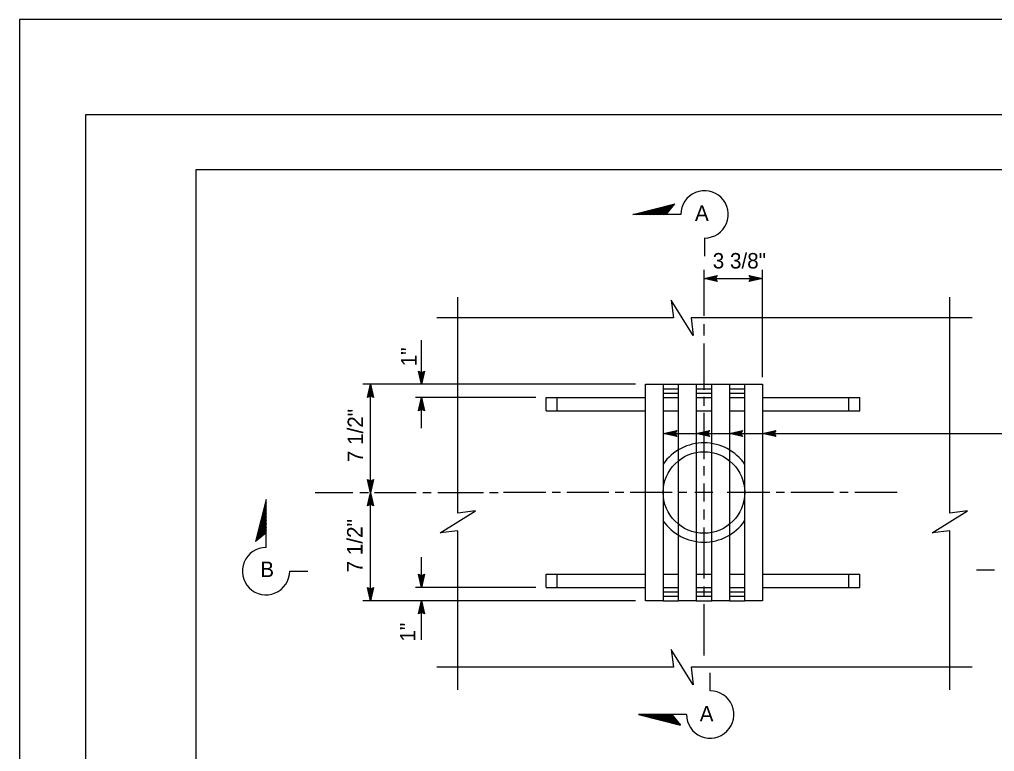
# Model space of a CAD drawing. Extents: x -894 to 866, y -472 to 714.
# Drawn here: x -894 to -452.6, y 382 to 713.6 of the extents above; entities that cross this region are included whole.
import ezdxf

# ---------------------------------------------------------------- set-up
doc = ezdxf.new("R2010")
doc.units = 0
for name, color, linetype in [('22 Misc Cnst Det', 7, 'Continuous'), ('56 Stage 3 Anno', 7, 'Continuous'), ('57 Undefined', 7, 'Continuous'), ('60 Nongeo Data', 7, 'Continuous'), ('border_PLOTTING-ELEMENTS', 7, 'Continuous'), ('border_rw_22x34_Cut_Lines', 7, 'Continuous'), ('border_SHEET', 7, 'Continuous')]:
    doc.layers.add(name, color=color, linetype=linetype)

msp = doc.modelspace()

# ---------------------------------------------------------------- linework, layer by layer
at = {"layer": '22 Misc Cnst Det'}
for p, q in [((-616.32, 625.32), (-597.37, 630.15)), ((-614.76, 625.32), (-597.77, 629.65)), ((-613.2, 625.32), (-598.18, 629.15)), ((-611.64, 625.32), (-598.58, 628.65)), ((-610.09, 625.32), (-598.99, 628.15)), ((-608.53, 625.32), (-599.4, 627.65)), ((-606.97, 625.32), (-599.8, 627.15)), ((-601.28, 625.32), (-597.37, 630.15)), ((-594.61, 625.32), (-616.32, 625.32)), ((-605.41, 625.32), (-600.21, 626.65)), ((-603.85, 625.32), (-600.61, 626.15)), ((-602.29, 625.32), (-601.02, 625.65)), ((-583.9, 614.61), (-583.9, 606.45)), ((-782.44, 496.16), (-787.27, 477.21)), ((-782.44, 494.6), (-786.77, 477.62)), ((-782.44, 474.46), (-782.44, 496.16)), ((-782.44, 493.05), (-786.27, 478.02)), ((-782.44, 491.49), (-785.77, 478.43)), ((-782.44, 489.93), (-785.27, 478.84)), ((-782.44, 488.37), (-784.77, 479.24)), ((-782.44, 486.81), (-784.27, 479.65)), ((-782.44, 485.25), (-783.77, 480.05)), ((-782.44, 483.7), (-783.27, 480.46)), ((-782.44, 482.14), (-782.77, 480.86)), ((-782.44, 481.13), (-787.27, 477.21)), ((-771.72, 463.74), (-763.57, 463.74)), ((-452.62, 464.16), (-460.77, 464.16)), ((-581.36, 409.53), (-581.36, 417.68)), ((-613.78, 398.82), (-594.83, 393.98)), ((-592.07, 398.82), (-613.78, 398.82)), ((-612.22, 398.82), (-595.24, 394.49)), ((-610.66, 398.82), (-595.64, 394.99)), ((-609.11, 398.82), (-596.05, 395.49)), ((-607.55, 398.82), (-596.45, 395.99)), ((-605.99, 398.82), (-596.86, 396.49)), ((-604.43, 398.82), (-597.26, 396.99)), ((-602.87, 398.82), (-597.67, 397.49)), ((-601.31, 398.82), (-598.08, 397.99)), ((-599.75, 398.82), (-598.48, 398.49)), ((-598.74, 398.82), (-594.83, 393.98))]:
    msp.add_line(p, q, dxfattribs=at)
for centre, start, end in [((-583.9, 625.32), 269.9995, 180), ((-782.44, 463.74), 90, 0.0005), ((-581.36, 398.82), 180, 90.0005)]:
    msp.add_arc(centre, 10.72, start, end, dxfattribs=at)
at = {"layer": '56 Stage 3 Anno'}
for p, q in [((-584.13, 579.36), (-584.13, 600.19)), ((-584.13, 596.3), (-578.13, 597.63)), ((-584.13, 596.3), (-557.67, 596.3)), ((-578.13, 594.96), (-584.13, 596.3)), ((-584.13, 596.3), (-584.13, 596.3)), ((-578.35, 595.31), (-582.75, 596.3)), ((-582.74, 596.3), (-578.37, 597.27)), ((-581.37, 596.3), (-578.55, 596.92)), ((-578.58, 595.67), (-581.37, 596.3)), ((-579.99, 596.3), (-578.78, 596.56)), ((-578.76, 596.02), (-579.99, 596.3)), ((-578.13, 597.63), (-578.93, 596.3)), ((-578.93, 596.3), (-578.13, 594.96)), ((-578.13, 597.63), (-578.13, 597.63)), ((-562.87, 596.3), (-563.67, 597.64)), ((-563.67, 597.64), (-563.67, 597.64)), ((-563.67, 597.64), (-557.67, 596.3)), ((-557.67, 596.3), (-563.67, 594.97)), ((-563.67, 594.97), (-562.87, 596.3)), ((-563.45, 597.28), (-559.05, 596.3)), ((-559.06, 596.29), (-563.43, 595.33)), ((-560.43, 596.3), (-563.25, 595.67)), ((-563.22, 596.92), (-560.43, 596.3)), ((-563.04, 596.58), (-561.81, 596.3)), ((-561.81, 596.3), (-563.02, 596.03)), ((-557.67, 551.59), (-557.67, 600.19)), ((-557.67, 596.3), (-557.67, 596.3)), ((-578.13, 594.96), (-578.13, 594.96)), ((-563.67, 594.97), (-563.67, 594.97)), ((-584.13, 570.47), (-584.13, 575.61)), ((-712.08, 548.35), (-712.08, 568.32)), ((-712.08, 548.35), (-713.41, 554.35)), ((-713.41, 554.35), (-713.41, 554.35)), ((-713.41, 554.35), (-712.08, 553.55)), ((-712.09, 549.74), (-713.06, 554.12)), ((-712.08, 551.12), (-712.71, 553.94)), ((-712.08, 552.5), (-712.35, 553.71)), ((-712.08, 553.55), (-710.74, 554.35)), ((-710.74, 554.35), (-712.08, 548.35)), ((-711.1, 554.14), (-712.08, 549.73)), ((-711.46, 553.9), (-712.08, 551.12)), ((-711.81, 553.73), (-712.08, 552.5)), ((-710.74, 554.35), (-710.74, 554.35)), ((-615.21, 548.35), (-738.57, 548.35)), ((-736.45, 542.35), (-735.11, 548.35)), ((-735.11, 499.27), (-735.11, 548.35)), ((-735.11, 548.35), (-735.11, 548.35)), ((-735.11, 548.35), (-733.78, 542.35)), ((-712.08, 548.35), (-712.08, 548.35)), ((-735.11, 543.15), (-736.45, 542.35)), ((-736.1, 542.57), (-735.12, 546.97)), ((-735.74, 542.8), (-735.12, 545.59)), ((-735.39, 542.98), (-735.12, 544.21)), ((-735.12, 545.59), (-734.49, 542.76)), ((-735.12, 544.21), (-734.85, 543)), ((-735.11, 546.96), (-734.14, 542.59)), ((-733.78, 542.35), (-735.11, 543.15)), ((-736.45, 542.35), (-736.45, 542.35)), ((-733.78, 542.35), (-733.78, 542.35)), ((-660.29, 542.35), (-714.78, 542.35)), ((-713.42, 536.35), (-712.08, 542.35)), ((-713.07, 536.57), (-712.09, 540.97)), ((-712.71, 536.8), (-712.09, 539.59)), ((-712.09, 539.59), (-711.46, 536.76)), ((-712.08, 528.47), (-712.08, 542.35)), ((-712.08, 542.35), (-712.08, 542.35)), ((-712.08, 542.35), (-710.75, 536.35)), ((-712.08, 540.96), (-711.11, 536.59)), ((-712.08, 537.15), (-713.42, 536.35)), ((-713.42, 536.35), (-713.42, 536.35)), ((-712.36, 536.98), (-712.09, 538.21)), ((-712.09, 538.21), (-711.82, 537)), ((-710.75, 536.35), (-712.08, 537.15)), ((-710.75, 536.35), (-710.75, 536.35)), ((-602.43, 526.03), (-596.43, 527.36)), ((-602.43, 526.03), (-587.67, 526.03)), ((-596.43, 524.69), (-602.43, 526.03)), ((-602.43, 526.03), (-602.43, 526.03)), ((-596.65, 525.05), (-601.05, 526.03)), ((-601.04, 526.03), (-596.66, 527)), ((-599.67, 526.03), (-596.84, 526.66)), ((-596.88, 525.41), (-599.67, 526.03)), ((-598.28, 526.03), (-597.08, 526.3)), ((-597.06, 525.75), (-598.28, 526.03)), ((-596.43, 527.36), (-597.23, 526.03)), ((-597.23, 526.03), (-596.43, 524.69)), ((-596.43, 527.36), (-596.43, 527.36)), ((-587.67, 526.03), (-581.67, 527.36)), ((-587.67, 526.03), (-572.67, 526.03)), ((-581.67, 524.69), (-587.67, 526.03)), ((-587.67, 526.03), (-587.67, 526.03)), ((-581.88, 525.05), (-586.29, 526.03)), ((-586.27, 526.03), (-581.9, 527)), ((-584.9, 526.03), (-582.08, 526.66)), ((-582.12, 525.41), (-584.9, 526.03)), ((-583.52, 526.03), (-582.31, 526.3)), ((-582.29, 525.75), (-583.52, 526.03)), ((-581.67, 527.36), (-582.47, 526.03)), ((-582.47, 526.03), (-581.67, 524.69)), ((-581.67, 527.36), (-581.67, 527.36)), ((-572.67, 526.03), (-566.67, 527.36)), ((-572.67, 526.03), (-557.67, 526.03)), ((-566.67, 524.69), (-572.67, 526.03)), ((-572.67, 526.03), (-572.67, 526.03)), ((-566.88, 525.05), (-571.29, 526.03)), ((-571.27, 526.03), (-566.9, 527)), ((-569.9, 526.03), (-567.08, 526.66)), ((-567.12, 525.41), (-569.9, 526.03)), ((-568.52, 526.03), (-567.31, 526.3)), ((-567.29, 525.75), (-568.52, 526.03)), ((-566.67, 527.36), (-567.47, 526.03)), ((-567.47, 526.03), (-566.67, 524.69)), ((-566.67, 527.36), (-566.67, 527.36)), ((-557.67, 526.03), (-551.67, 527.36)), ((-551.67, 524.69), (-557.67, 526.03)), ((-557.67, 526.03), (-557.67, 526.03)), ((-557.67, 526.03), (-447.2, 526.03)), ((-551.88, 525.05), (-556.29, 526.03)), ((-556.27, 526.03), (-551.9, 527)), ((-554.9, 526.03), (-552.08, 526.66)), ((-552.12, 525.41), (-554.9, 526.03)), ((-553.52, 526.03), (-552.31, 526.3)), ((-552.29, 525.75), (-553.52, 526.03)), ((-551.67, 527.36), (-552.47, 526.03)), ((-552.47, 526.03), (-551.67, 524.69)), ((-551.67, 527.36), (-551.67, 527.36)), ((-596.43, 524.69), (-596.43, 524.69)), ((-581.67, 524.69), (-581.67, 524.69)), ((-566.67, 524.69), (-566.67, 524.69)), ((-551.67, 524.69), (-551.67, 524.69)), ((-735.11, 499.27), (-736.44, 505.27)), ((-736.44, 505.27), (-736.44, 505.27)), ((-736.44, 505.27), (-735.11, 504.47)), ((-735.12, 500.66), (-736.09, 505.03)), ((-735.11, 502.03), (-735.74, 504.85)), ((-735.11, 503.41), (-735.38, 504.62)), ((-735.11, 504.47), (-733.77, 505.27)), ((-733.77, 505.27), (-735.11, 499.27)), ((-734.13, 505.05), (-735.11, 500.65)), ((-734.49, 504.82), (-735.11, 502.03)), ((-734.84, 504.64), (-735.11, 503.41)), ((-733.77, 505.27), (-733.77, 505.27)), ((-584.15, 503.39), (-584.15, 495.34)), ((-743.2, 499.27), (-760.13, 499.27)), ((-736.06, 499.27), (-740.03, 499.27)), ((-736.45, 493.27), (-735.11, 499.27)), ((-735.11, 450.35), (-735.11, 499.27)), ((-735.11, 499.27), (-735.11, 499.27)), ((-735.11, 499.27), (-735.11, 499.27)), ((-735.11, 499.27), (-733.78, 493.27)), ((-714.42, 499.27), (-733.28, 499.27)), ((-707.67, 499.27), (-711.44, 499.27)), ((-684.04, 499.27), (-704.69, 499.27)), ((-677.29, 499.27), (-681.26, 499.27)), ((-580.19, 499.36), (-588.24, 499.36)), ((-736.1, 493.48), (-735.12, 497.89)), ((-735.74, 493.72), (-735.12, 496.5)), ((-735.39, 493.89), (-735.12, 495.12)), ((-735.12, 496.5), (-734.49, 493.68)), ((-735.12, 495.12), (-734.85, 493.91)), ((-735.11, 497.88), (-734.14, 493.5)), ((-735.11, 494.07), (-736.45, 493.27)), ((-736.45, 493.27), (-736.45, 493.27)), ((-733.78, 493.27), (-735.11, 494.07)), ((-733.78, 493.27), (-733.78, 493.27)), ((-712.08, 456.35), (-712.08, 470.09)), ((-712.08, 456.35), (-713.41, 462.35)), ((-713.41, 462.35), (-713.41, 462.35)), ((-713.41, 462.35), (-712.08, 461.55)), ((-712.09, 457.74), (-713.06, 462.12)), ((-712.08, 459.12), (-712.71, 461.94)), ((-712.08, 460.5), (-712.35, 461.71)), ((-712.08, 461.55), (-710.74, 462.35)), ((-710.74, 462.35), (-712.08, 456.35)), ((-711.1, 462.14), (-712.08, 457.73)), ((-711.46, 461.9), (-712.08, 459.12)), ((-711.81, 461.73), (-712.08, 460.5)), ((-710.74, 462.35), (-710.74, 462.35)), ((-735.11, 450.35), (-736.44, 456.35)), ((-736.44, 456.35), (-736.44, 456.35)), ((-736.44, 456.35), (-735.11, 455.55)), ((-735.12, 451.74), (-736.09, 456.12)), ((-735.11, 453.12), (-735.74, 455.94)), ((-735.11, 454.5), (-735.38, 455.71)), ((-735.11, 455.55), (-733.77, 456.35)), ((-733.77, 456.35), (-735.11, 450.35)), ((-734.13, 456.14), (-735.11, 451.73)), ((-734.49, 455.9), (-735.11, 453.12)), ((-734.84, 455.73), (-735.11, 454.5)), ((-733.77, 456.35), (-733.77, 456.35)), ((-660.29, 456.35), (-714.78, 456.35)), ((-712.08, 456.35), (-712.08, 456.35)), ((-615.21, 450.35), (-738.57, 450.35)), ((-735.11, 450.35), (-735.11, 450.35)), ((-713.42, 444.35), (-712.08, 450.35)), ((-712.08, 432.6), (-712.08, 450.35)), ((-712.08, 450.35), (-712.08, 450.35)), ((-712.08, 450.35), (-710.75, 444.35)), ((-713.07, 444.57), (-712.09, 448.97)), ((-712.71, 444.8), (-712.09, 447.59)), ((-712.36, 444.98), (-712.09, 446.21)), ((-712.09, 447.59), (-711.46, 444.76)), ((-712.09, 446.21), (-711.82, 445)), ((-712.08, 448.96), (-711.11, 444.59)), ((-712.08, 445.15), (-713.42, 444.35)), ((-713.42, 444.35), (-713.42, 444.35)), ((-710.75, 444.35), (-712.08, 445.15)), ((-710.75, 444.35), (-710.75, 444.35))]:
    msp.add_line(p, q, dxfattribs=at)
for points in [[(-584.15, 566.88), (-584.15, 545.88)], [(-584.15, 542.73), (-584.15, 538.53)], [(-584.15, 535.38), (-584.15, 514.38)], [(-584.15, 511.23), (-584.15, 507.03)], [(-655.82, 499.36), (-674.91, 499.36)], [(-649.13, 499.36), (-652.95, 499.36)], [(-627.17, 499.36), (-646.27, 499.36)], [(-620.49, 499.36), (-624.31, 499.36)], [(-598.53, 499.36), (-617.63, 499.36)], [(-591.85, 499.36), (-595.67, 499.36)], [(-576.51, 499.36), (-576.51, 499.36)], [(-554.39, 499.36), (-573.63, 499.36)], [(-547.66, 499.36), (-551.51, 499.36)], [(-525.54, 499.36), (-544.77, 499.36)], [(-518.81, 499.36), (-522.65, 499.36)], [(-496.69, 499.36), (-515.92, 499.36)], [(-584.15, 491.7), (-584.15, 487.05)], [(-584.15, 483.57), (-584.15, 460.34)], [(-584.15, 456.85), (-584.15, 452.2)], [(-584.15, 448.72), (-584.15, 425.49)]]:
    msp.add_lwpolyline(points, dxfattribs=at)
at = {"layer": '60 Nongeo Data'}
for p, q in [((-695.52, 490.05), (-695.52, 587.76)), ((-472.78, 490.05), (-472.78, 587.76)), ((-588.99, 570.51), (-598.99, 586.51)), ((-598.99, 586.51), (-597.99, 578.51)), ((-597.99, 578.51), (-705.16, 578.51)), ((-589.99, 578.51), (-588.99, 570.51)), ((-462.77, 578.51), (-589.99, 578.51)), ((-610.67, 450.35), (-610.67, 548.35)), ((-610.67, 548.35), (-602.67, 548.35)), ((-602.67, 548.35), (-602.67, 450.35)), ((-602.67, 548.35), (-595.67, 548.35)), ((-595.67, 450.35), (-595.67, 548.35)), ((-595.67, 548.35), (-587.67, 548.35)), ((-587.67, 548.35), (-587.67, 450.35)), ((-587.67, 548.35), (-580.67, 548.35)), ((-580.67, 450.35), (-580.67, 548.35)), ((-580.67, 548.35), (-572.67, 548.35)), ((-572.67, 548.35), (-572.67, 450.35)), ((-572.67, 548.35), (-565.67, 548.35)), ((-565.67, 450.35), (-565.67, 548.35)), ((-565.67, 548.35), (-557.67, 548.35)), ((-557.67, 548.35), (-557.67, 450.35)), ((-602.67, 546.35), (-595.67, 546.35)), ((-602.67, 544.35), (-595.67, 544.35)), ((-587.67, 546.35), (-580.67, 546.35)), ((-587.67, 544.35), (-580.67, 544.35)), ((-572.67, 546.35), (-565.67, 546.35)), ((-572.67, 544.35), (-565.67, 544.35)), ((-655.63, 542.35), (-610.67, 542.35)), ((-655.63, 536.35), (-655.63, 542.35)), ((-650.63, 536.35), (-650.63, 542.35)), ((-602.67, 542.35), (-595.67, 542.35)), ((-602.67, 542.35), (-595.67, 542.35)), ((-587.67, 542.35), (-580.67, 542.35)), ((-587.67, 542.35), (-580.67, 542.35)), ((-572.67, 542.35), (-565.67, 542.35)), ((-572.67, 542.35), (-565.67, 542.35)), ((-557.67, 542.35), (-513.55, 542.35)), ((-518.55, 536.35), (-518.55, 542.35)), ((-513.55, 536.35), (-513.55, 542.35)), ((-655.63, 536.35), (-610.67, 536.35)), ((-602.67, 536.35), (-595.67, 536.35)), ((-587.67, 536.35), (-580.67, 536.35)), ((-572.67, 536.35), (-565.67, 536.35)), ((-557.67, 536.35), (-513.55, 536.35)), ((-703.52, 481.05), (-687.52, 491.05)), ((-687.52, 491.05), (-695.52, 490.05)), ((-480.78, 481.05), (-464.78, 491.05)), ((-464.78, 491.05), (-472.78, 490.05)), ((-695.52, 482.05), (-703.52, 481.05)), ((-695.52, 410.03), (-695.52, 482.05)), ((-472.78, 482.05), (-480.78, 481.05)), ((-472.78, 410.03), (-472.78, 482.05)), ((-655.63, 462.35), (-610.67, 462.35)), ((-655.63, 456.35), (-655.63, 462.35)), ((-650.63, 456.35), (-650.63, 462.35)), ((-602.67, 462.35), (-595.67, 462.35)), ((-587.67, 462.35), (-580.67, 462.35)), ((-572.67, 462.35), (-565.67, 462.35)), ((-557.67, 462.35), (-513.55, 462.35)), ((-518.55, 456.35), (-518.55, 462.35)), ((-513.55, 456.35), (-513.55, 462.35)), ((-655.63, 456.35), (-610.67, 456.35)), ((-602.67, 456.35), (-595.67, 456.35)), ((-602.67, 456.35), (-595.67, 456.35)), ((-587.67, 456.35), (-580.67, 456.35)), ((-587.67, 456.35), (-580.67, 456.35)), ((-572.67, 456.35), (-565.67, 456.35)), ((-572.67, 456.35), (-565.67, 456.35)), ((-557.67, 456.35), (-513.55, 456.35)), ((-602.67, 450.35), (-610.67, 450.35)), ((-602.67, 454.35), (-595.67, 454.35)), ((-602.67, 452.35), (-595.67, 452.35)), ((-602.67, 450.35), (-595.67, 450.35)), ((-587.67, 450.35), (-595.67, 450.35)), ((-587.67, 454.35), (-580.67, 454.35)), ((-587.67, 452.35), (-580.67, 452.35)), ((-587.67, 450.35), (-580.67, 450.35)), ((-572.67, 450.35), (-580.67, 450.35)), ((-572.67, 454.35), (-565.67, 454.35)), ((-572.67, 452.35), (-565.67, 452.35)), ((-572.67, 450.35), (-565.67, 450.35)), ((-557.67, 450.35), (-565.67, 450.35)), ((-588.99, 412.22), (-598.99, 428.22)), ((-598.99, 428.22), (-597.99, 420.22)), ((-597.99, 420.22), (-705.16, 420.22)), ((-589.99, 420.22), (-588.99, 412.22)), ((-462.77, 420.22), (-589.99, 420.22))]:
    msp.add_line(p, q, dxfattribs=at)
msp.add_circle((-584.17, 499.35), 18.46, dxfattribs=at)
for start, end in [(34.378, 145.046), (214.5014, 324.9911)]:
    msp.add_arc((-584.17, 499.35), 22.5, start, end, dxfattribs=at)
at = {"layer": 'border_PLOTTING-ELEMENTS'}
for points in [[(-894.04, -472.44), (865.96, -472.44), (865.96, 713.56), (-894.04, 713.56)], [(-864.04, 670.56), (835.96, 670.56), (835.96, -429.44), (-864.04, -429.44)]]:
    msp.add_lwpolyline(points, close=True, dxfattribs=at)
at = {"layer": 'border_rw_22x34_Cut_Lines'}
msp.add_lwpolyline([(-864.04, 670.56), (835.96, 670.56), (835.96, -429.44), (-864.04, -429.44)], close=True, dxfattribs=at)
at = {"layer": 'border_SHEET'}
for p, q in [((-814.04, 645.56), (810.96, 645.56)), ((-814.04, -404.44), (-814.04, 645.56))]:
    msp.add_line(p, q, dxfattribs=at)

# ---------------------------------------------------------------- texts
at = {"layer": '57 Undefined'}
for s, p in [('A', (-588.23, 622.35)), ('3 3/8"', (-580.19, 600.8)), ('B', (-785.04, 461.06)), ('A', (-586.09, 395.67))]:
    msp.add_text(s, height=7, dxfattribs=at).set_placement(p)
for s, p in [('1"', (-714.3, 556.5)), ('7 1/2"', (-738.48, 513.06)), ('7 1/2"', (-738.75, 463.16)), ('1"', (-714.76, 431.82))]:
    msp.add_text(s, height=7, rotation=90, dxfattribs=at).set_placement(p)

doc.saveas('drawing.dxf')
